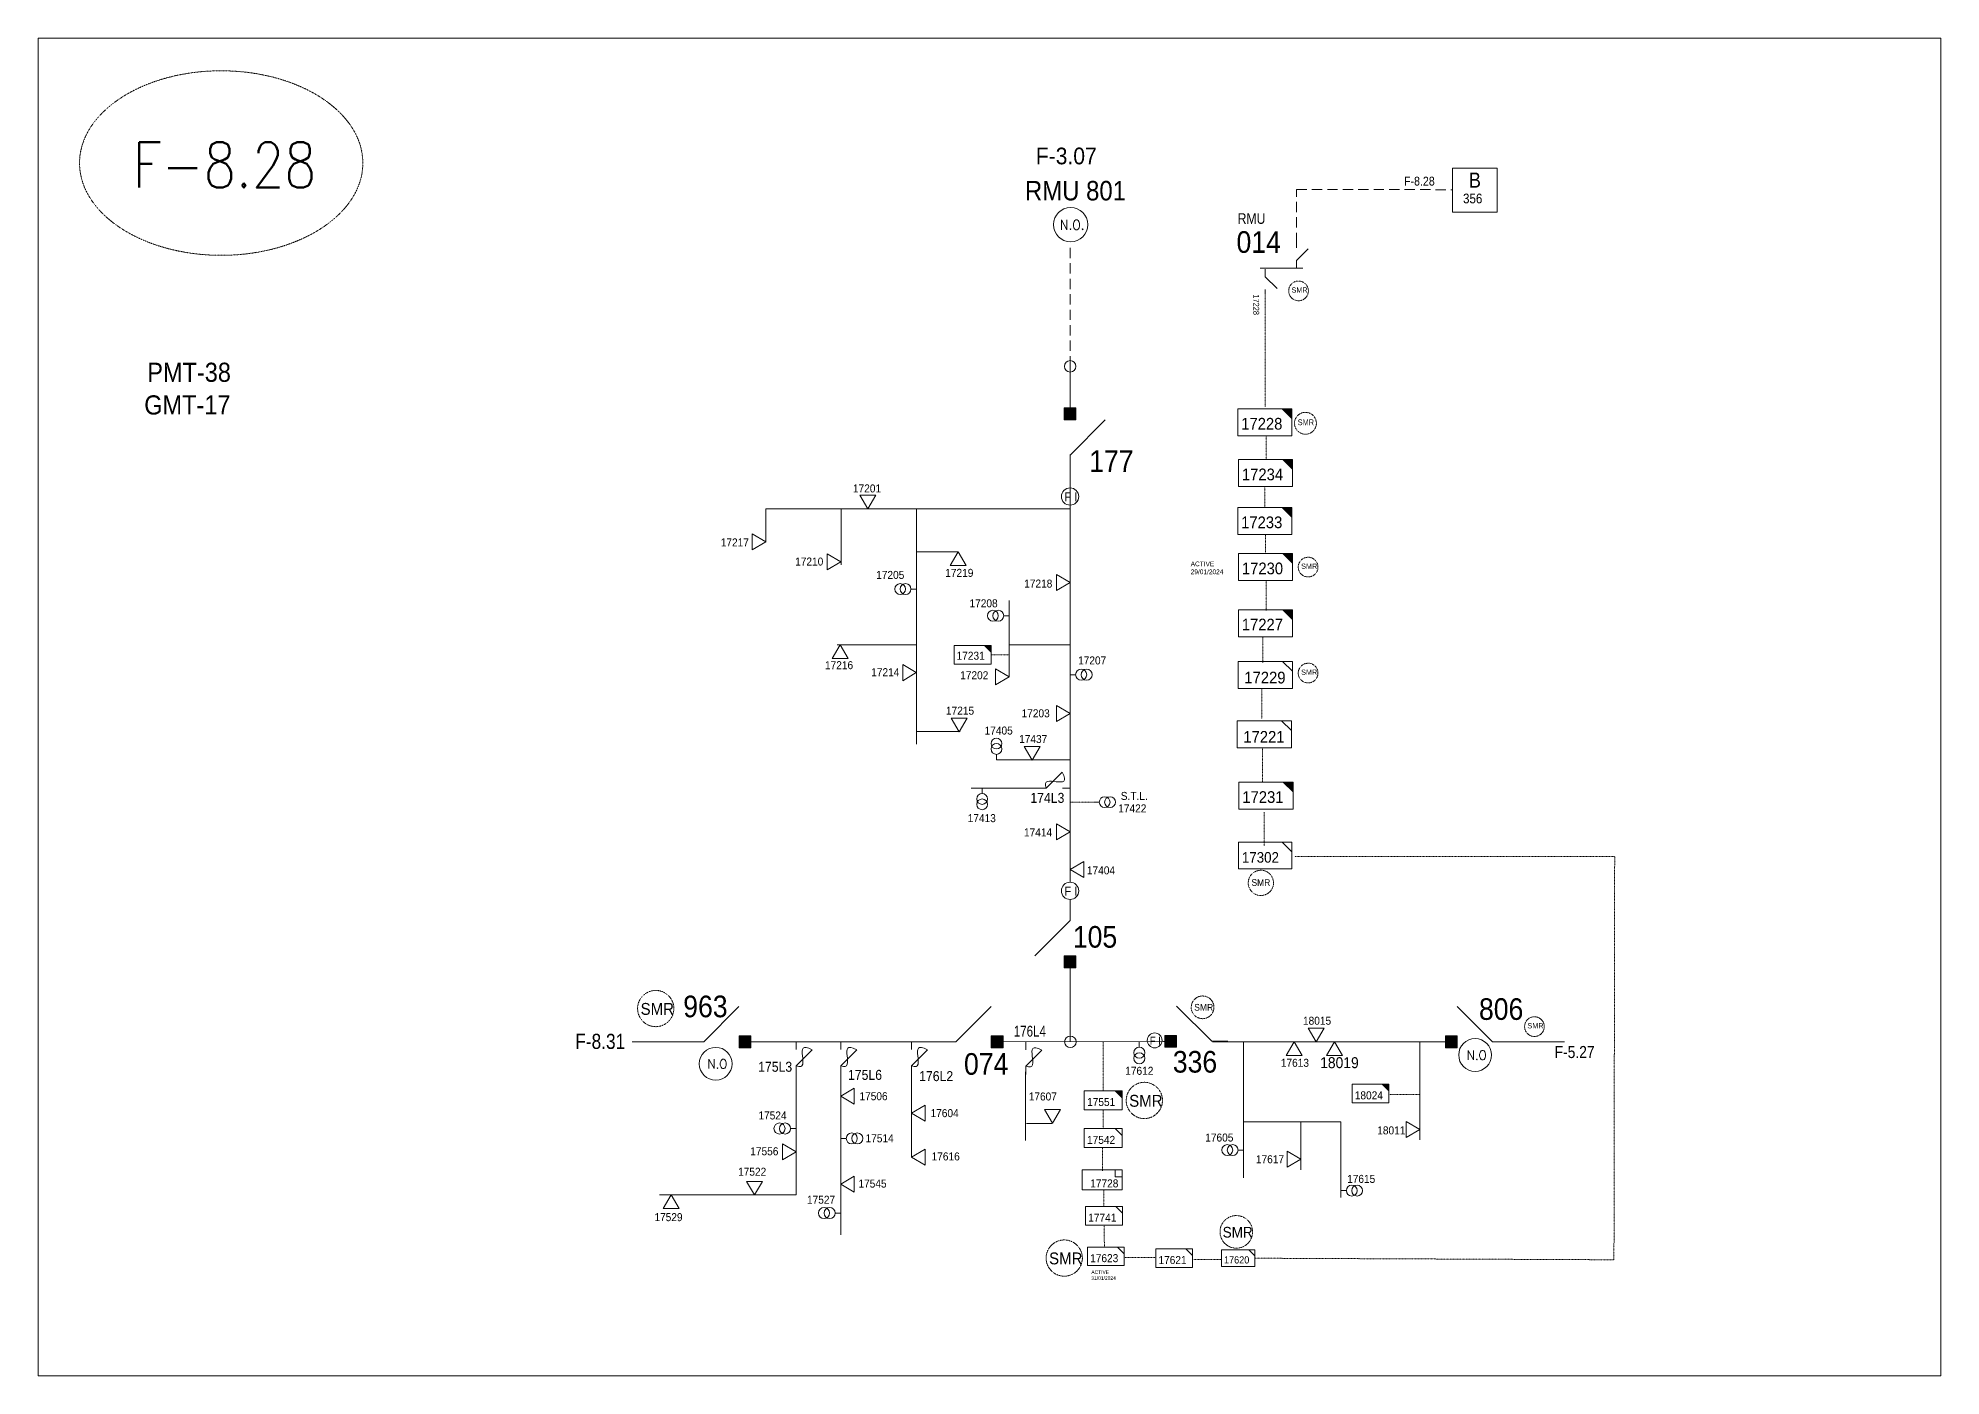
# Model space of a CAD drawing. Header units: metres. Extents: x 65984 to 144644, y -19036 to 23726.
# Drawn here: x 96235 to 97114, y -3818 to -3200 of the extents above; entities that cross this region are included whole.
import ezdxf
from ezdxf.enums import TextEntityAlignment as Align

# ---------------------------------------------------------------- set-up
doc = ezdxf.new("R2010")
doc.units = ezdxf.units.M
doc.header["$MEASUREMENT"] = 0
for name, pattern in [('DGN Style 2', [0.023128, 0, -0.023128]), ('DGN Style 3', [0.013877, 0, -0.013877]), ('HIDDEN2', [2381.25, 1587.5, -793.75])]:
    doc.linetypes.add(name, pattern=pattern)
doc.layers.get('0').update_dxf_attribs({"color": 95, "lineweight": 40})
for name, color, linetype, lineweight in [('ABS', 7, 'Continuous', 40), ('ABS NUMBER', 112, 'Continuous', 30), ('d_eos', 111, 'Continuous', 40), ('d_eos no', 121, 'Continuous', 40), ('d_fco', 5, 'Continuous', 40), ('d_fco text', 95, 'Continuous', 40), ('d_oh branch', 94, 'Continuous', 40), ('d_switch', 95, 'Continuous', 40), ('d_tf', 1, 'Continuous', 40), ('d_tf no', 6, 'Continuous', 40), ('d_tf_200', 1, 'Continuous', 40), ('d_ug cable', 95, 'Continuous', 40), ('EARTH FAULT INDICATOR', 95, 'Continuous', 40), ('FDR  1  05', 172, 'Continuous', 40), ('fedr no', 95, 'Continuous', 40), ('GRID STATION  04', 7, 'Continuous', 40), ('Level 37', 7, 'Continuous', 0), ('O H MAIN FEEDER', 4, 'Continuous', 100), ('SW N O', 114, 'Continuous', 30)]:
    doc.layers.add(name, color=color, linetype=linetype, lineweight=lineweight)
doc.styles.add('NASKHF', font='naskhf.shx', dxfattribs={"height": 8})
doc.styles.add('Style-Andalus', font='andlso.ttf')
doc.styles.add('Style-Arial', font='arial.ttf')
doc.styles.add('Style-ENGINEERING', font='ENGINEERING.shx')
doc.styles.add('Style-msdefault', font='msdefault.shx')
doc.styles.add('Style-STANDARD', font='STANDARD.shx')

# ---------------------------------------------------------------- blocks, each defined once
blk = doc.blocks.new('*U1116')
at = {"layer": 'd_eos', "color": 2, "linetype": 'Continuous', "lineweight": 13, "ltscale": 0.542324}
for p, q in [((-10.9, 12), (-10.9, 14.8)), ((-10.9, 4.8), (-4.1, 11.4)), ((-10.9, 0.2), (-10.9, 4.8)), ((-13.9, -0.2), (10.9, -0.2)), ((7.1, -0.2), (7.1, -4.7)), ((7.1, -4.7), (13.9, -11.4)), ((7.1, -12), (7.1, -14.8))]:
    blk.add_line(p, q, dxfattribs=at)
at = {"layer": 'd_ug cable', "color": 2, "linetype": 'DGN Style 2', "lineweight": 13, "extrusion": (0, 0, -1), "flags": 128}
blk.add_lwpolyline([(-7.1, -14.8), (-7.1, -14.8)], close=True, dxfattribs=at)
blk = doc.blocks.new('ABS2_1_1')
at = {"color": 0, "linetype": 'ByBlock', "lineweight": -2, "ltscale": 500}
for q in [(-29900, 43500), (0, 0)]:
    blk.add_line((0, 13600), q, dxfattribs=at)
at = {"color": 0, "linetype": 'ByBlock', "lineweight": -2, "ltscale": 500, "flags": 128}
for points in [[(5000, 43600), (-5000, 43600), (-5000, 53600), (5000, 53600)], [(3791, 49653), (3791, 49653), (3791, 49653)]]:
    blk.add_lwpolyline(points, close=True, dxfattribs=at)
at = {"color": 0, "linetype": 'ByBlock', "lineweight": -2, "ltscale": 500}
for points in [[(5000, 43600), (-5000, 43600), (5000, 53600), (-5000, 53600)], [(3791, 49653), (3791, 49653), (3791, 49653)]]:
    blk.add_solid(points, dxfattribs=at)
blk = doc.blocks.new('*U1006')
at = {"layer": 'EARTH FAULT INDICATOR', "color": 2, "linetype": 'Continuous', "lineweight": 13}
blk.add_circle((0.02, 0.13), 4, dxfattribs=at)
at = {"layer": 'EARTH FAULT INDICATOR', "color": 2, "lineweight": 13, "style": 'Style-Andalus', "width": 0.9}
blk.add_text('F I', height=4.234, dxfattribs=at).set_placement((-2.61, 2.11), align=Align.TOP_LEFT)
blk = doc.blocks.new('TFU_137')
at = {"layer": 'd_tf_200', "color": 17, "linetype": 'Continuous', "lineweight": 13}
blk.add_line((0, 10), (0, 0), dxfattribs=at)
for centre in [(0, 30), (0, 20)]:
    blk.add_circle(centre, 10, dxfattribs=at)
blk = doc.blocks.new('*U1242')
at = {"layer": 'd_fco', "color": 17, "linetype": 'Continuous', "lineweight": 13}
blk.add_line((-4.6, 4.2), (-10.1, 4.2), dxfattribs=at)
at = {"layer": 'd_fco', "color": 17, "linetype": 'Continuous', "lineweight": 13, "flags": 128}
blk.add_lwpolyline([(13, 4.2), (7.1, 4.2), (-4.4, -7.3)], dxfattribs=at)
at = {"layer": 'd_fco', "color": 17, "linetype": 'Continuous', "lineweight": 13}
blk.add_open_spline([(-4.4, -7.3), (-13, 7.7), (11.6, -7.7), (7.1, 4.2)], degree=3, dxfattribs=at)
blk = doc.blocks.new('TF_8')
at = {"color": 0, "linetype": 'ByBlock', "lineweight": -2}
blk.add_line((6.3, 4.95), (9.9, 1.35), dxfattribs=at)
blk.add_3dface([(-10.1, 4.95), (9.9, 4.95), (9.9, -5.05), (-10.1, -5.05)], dxfattribs=at)
blk = doc.blocks.new('exist.us-1000kva')
at = {"color": 0, "linetype": 'ByBlock', "lineweight": -2, "flags": 128}
blk.add_lwpolyline([(40, 12.9), (32.8, 20), (40, 20)], close=True, dxfattribs=at)
at = {"color": 0, "linetype": 'ByBlock', "lineweight": -2, "extrusion": (0, 0, -1)}
blk.add_solid([(-40, 12.9), (-32.8, 20), (-40, 20)], dxfattribs=at)
at = {"color": 0, "linetype": 'ByBlock', "lineweight": -2, "xscale": 2, "yscale": 2}
blk.add_blockref('TF_8', (20.2, 10.1), dxfattribs=at)
blk = doc.blocks.new('*U1012')
at = {"layer": 'd_fco', "color": 7, "linetype": 'Continuous', "lineweight": 13}
blk.add_line((-4.6, 4.2), (-10.1, 4.2), dxfattribs=at)
at = {"layer": 'd_fco', "color": 7, "linetype": 'Continuous', "lineweight": 13, "flags": 128}
blk.add_lwpolyline([(13, 4.2), (7.1, 4.2), (-4.4, -7.3)], dxfattribs=at)
at = {"layer": 'd_fco', "color": 7, "linetype": 'Continuous', "lineweight": 13}
blk.add_open_spline([(-4.4, -7.3), (-13, 7.7), (11.6, -7.7), (7.1, 4.2)], degree=3, dxfattribs=at)
blk = doc.blocks.new('TF3')
at = {"color": 0, "linetype": 'ByBlock', "lineweight": -2}
for p, q in [((11.3, 9), (18.3, 9)), ((18.3, 9), (18.3, 2))]:
    blk.add_line(p, q, dxfattribs=at)
at = {"color": 0, "linetype": 'ByBlock', "lineweight": -2, "flags": 128}
blk.add_lwpolyline([(18.3, 2), (11.3, 2), (11.3, 9)], dxfattribs=at)
at = {"color": 0, "linetype": 'ByBlock', "lineweight": -2}
blk.add_3dface([(-21.7, 9), (18.3, 9), (18.3, -11), (-21.7, -11)], dxfattribs=at)
blk = doc.blocks.new('TRA1_1236')
at = {"layer": 'd_tf', "color": 17, "linetype": 'Continuous', "lineweight": 13, "ltscale": 0.000236361, "flags": 128}
blk.add_lwpolyline([(10.1, -17), (0.1, 0), (-9.9, -17)], close=True, dxfattribs=at)
blk = doc.blocks.new('TRA1_1235')
at = {"layer": 'd_tf', "color": 17, "linetype": 'Continuous', "lineweight": 13, "ltscale": 0.000236361, "xscale": 1.000046566207833, "yscale": 1.000046566207833, "zscale": 1.000046566207833, "rotation": 180}
blk.add_blockref('TRA1_1236', (0, 0), dxfattribs=at)
blk = doc.blocks.new('TRA1_1238')
at = {"layer": 'd_tf', "color": 17, "linetype": 'Continuous', "lineweight": 13, "ltscale": 0.000236361, "extrusion": (0, 0, -1), "flags": 128}
blk.add_lwpolyline([(-10, -17), (0, 0), (10, -17)], close=True, dxfattribs=at)
blk = doc.blocks.new('TRA1_1237')
at = {"layer": 'd_tf', "color": 17, "linetype": 'Continuous', "lineweight": 13, "ltscale": 0.000236361, "xscale": 1.000046566207833, "yscale": 1.000046566207833, "zscale": 1.000046566207833, "rotation": 180}
blk.add_blockref('TRA1_1238', (0, 0), dxfattribs=at)
blk = doc.blocks.new('TRA1_1240')
at = {"layer": 'd_tf', "color": 17, "linetype": 'Continuous', "lineweight": 13, "ltscale": 0.000236265, "flags": 128}
blk.add_lwpolyline([(10, -17), (0, 0), (-10, -17)], close=True, dxfattribs=at)
blk = doc.blocks.new('TRA1_1239')
at = {"layer": 'd_tf', "color": 17, "linetype": 'Continuous', "lineweight": 13, "ltscale": 0.000236265, "xscale": 1.000046566207834, "yscale": 1.000046566207834, "zscale": 1.000046566207834, "rotation": 180}
blk.add_blockref('TRA1_1240', (0, 0), dxfattribs=at)
blk = doc.blocks.new('*U3118')
at = {"layer": 'FDR  1  05', "color": 17, "linetype": 'Continuous', "lineweight": 13, "flags": 128}
blk.add_lwpolyline([(20, 10), (20, 2.8), (12.8, 10)], close=True, dxfattribs=at)
at = {"layer": 'FDR  1  05', "color": 17, "linetype": 'Continuous', "lineweight": 13, "xscale": 2, "yscale": 2, "rotation": 359.9999999999999}
blk.add_blockref('TF_8', (0.2, 0.1), dxfattribs=at)
blk = doc.blocks.new('*U3119')
at = {"layer": 'FDR  1  05', "color": 2, "linetype": 'Continuous', "lineweight": 13, "flags": 128}
blk.add_lwpolyline([(20, 10), (20, 2.8), (12.8, 10)], close=True, dxfattribs=at)
at = {"layer": 'FDR  1  05', "color": 2, "linetype": 'Continuous', "lineweight": 13, "xscale": 2, "yscale": 2, "rotation": 359.9999999999999}
blk.add_blockref('TF_8', (0.2, 0.1), dxfattribs=at)
blk = doc.blocks.new('TRA1_1242')
at = {"layer": 'd_tf', "color": 17, "linetype": 'Continuous', "lineweight": 13, "ltscale": 0.000215867, "flags": 128}
blk.add_lwpolyline([(10, -17), (0, 0), (-10, -17)], close=True, dxfattribs=at)
blk = doc.blocks.new('TRA1_1241')
at = {"layer": 'd_tf', "color": 17, "linetype": 'Continuous', "lineweight": 13, "ltscale": 0.000215867, "xscale": 1.000046566207833, "yscale": 1.000046566207833, "zscale": 1.000046566207833, "rotation": 180}
blk.add_blockref('TRA1_1242', (0, 0), dxfattribs=at)
blk = doc.blocks.new('*U3617')
at = {"layer": 'SW N O', "color": 3, "lineweight": 13, "ltscale": 0.426762}
blk.add_circle((0, 0), 16.8, dxfattribs=at)
at = {"layer": 'SW N O', "color": 3, "lineweight": 13, "style": 'Style-STANDARD'}
blk.add_text('N.O', height=9.6, dxfattribs=at).set_placement((1.7, -0.2), align=Align.MIDDLE_CENTER)
blk = doc.blocks.new('*U3858')
at = {"layer": 'FDR  1  05', "color": 2, "linetype": 'Continuous', "lineweight": 13, "flags": 128}
blk.add_lwpolyline([(20, 10), (20, 2.8), (12.8, 10)], close=True, dxfattribs=at)
at = {"layer": 'FDR  1  05', "color": 2, "linetype": 'Continuous', "lineweight": 13, "xscale": 2, "yscale": 2, "rotation": 359.9999999999999}
blk.add_blockref('TF_8', (0.2, 0.1), dxfattribs=at)
blk = doc.blocks.new('*U1446')
at = {"layer": 'SW N O', "color": 3, "lineweight": 13, "ltscale": 0.426762}
blk.add_circle((0, 0), 16.8, dxfattribs=at)
at = {"layer": 'SW N O', "color": 3, "lineweight": 13, "style": 'Style-STANDARD'}
blk.add_text('N.O.', height=9.6, dxfattribs=at).set_placement((1.7, -0.2), align=Align.MIDDLE_CENTER)

msp = doc.modelspace()

# ---------------------------------------------------------------- linework, layer by layer
at = {"layer": 'd_oh branch', "color": 17, "linetype": 'Continuous', "lineweight": 13}
for p, q in [((96571.12, -3417.52), (96711.79, -3417.52)), ((96571.12, -3432.76), (96571.12, -3417.52)), ((96606, -3443.51), (96606, -3417.52)), ((96640.69, -3417.52), (96640.69, -3526.39)), ((96640.69, -3437.4), (96659.85, -3437.4)), ((96683.59, -3459.86), (96683.59, -3495.15)), ((96604.02, -3480.42), (96640.69, -3480.42)), ((96683.59, -3480.45), (96711.79, -3480.45)), ((96640.69, -3520.55), (96660.93, -3520.55)), ((96677.74, -3533.65), (96711.79, -3533.65)), ((96665.99, -3546.67), (96697.92, -3546.67)), ((96792.01, -3726.77), (96792.01, -3663.98)), ((96873.53, -3709.25), (96873.53, -3663.98)), ((96585.1, -3734.76), (96585.1, -3676.88)), ((96605.71, -3753.13), (96605.71, -3676.96)), ((96691.15, -3709.64), (96691.15, -3677.89)), ((96638.42, -3717.32), (96638.42, -3678.87)), ((96703.54, -3701.66), (96691.66, -3701.66)), ((96792.01, -3700.92), (96837.03, -3700.92)), ((96818.42, -3723.2), (96818.42, -3700.92)), ((96837.03, -3735.94), (96837.03, -3700.92)), ((96585.1, -3734.76), (96521.99, -3734.76))]:
    msp.add_line(p, q, dxfattribs=at)
at = {"layer": 'd_ug cable', "color": 17, "linetype": 'DGN Style 3', "lineweight": 13}
for p, q in [((96802.03, -3370.45), (96802.03, -3316.61)), ((96802.51, -3394.39), (96802.51, -3383.72)), ((96801.84, -3407.27), (96801.84, -3417.15)), ((96802.13, -3429.71), (96802.13, -3437.9)), ((96802.41, -3451.06), (96802.41, -3464.59)), ((96800.95, -3476.91), (96800.95, -3488.75)), ((96675.3, -3485.03), (96683.59, -3485.03)), ((96800.45, -3500.62), (96800.45, -3514.68)), ((96800.72, -3543.59), (96800.72, -3528.02)), ((96711.77, -3553.16), (96722.77, -3553.16)), ((96711.77, -3553.16), (96722.77, -3553.16)), ((96801.48, -3573.3), (96801.48, -3557.74)), ((96815.66, -3578.31), (96963.62, -3578.31)), ((96963.29, -3764.72), (96963.62, -3578.31)), ((96727.06, -3686.62), (96727.07, -3663.92)), ((96727.06, -3704.04), (96727.06, -3695.4)), ((96859.22, -3688.35), (96873.53, -3688.35)), ((96726.76, -3713.11), (96726.76, -3723.6)), ((96727.43, -3732.37), (96727.43, -3740.12)), ((96727.65, -3758.67), (96727.51, -3748.67)), ((96751.17, -3763.67), (96737.04, -3763.67)), ((96781.71, -3764.59), (96768.99, -3764.59)), ((96797.16, -3764), (96963.29, -3764.72))]:
    msp.add_line(p, q, dxfattribs=at)
at = {"layer": 'd_ug cable', "color": 17, "linetype": 'HIDDEN2', "lineweight": 13, "ltscale": 0.003}
msp.add_lwpolyline([(96816.41, -3294.7), (96816.46, -3269.97), (96888.47, -3270.01), (96888.47, -3270.01), (96888.47, -3270.01)], dxfattribs=at)
at = {"layer": 'd_ug cable', "color": 6, "linetype": 'HIDDEN2', "lineweight": 13, "ltscale": 0.003}
msp.add_lwpolyline([(96711.79, -3351.68), (96711.79, -3295.71)], dxfattribs=at)
at = {"layer": 'd_ug cable', "color": 2, "linetype": 'DGN Style 3', "lineweight": 13}
for centre, radius in [((96817.42, -3316.81), 4.56), ((96820.62, -3378), 5.06), ((96821.86, -3444.5), 4.56), ((96821.86, -3493.49), 4.56), ((96800.01, -3590.48), 5.84), ((96520.17, -3648.58), 8.38), ((96773.05, -3648.01), 5.25), ((96926.51, -3656.94), 4.56), ((96746.12, -3691.06), 8.38), ((96788.65, -3751.82), 7.54), ((96709.08, -3763.93), 8.38)]:
    msp.add_circle(centre, radius, dxfattribs=at)
at = {"layer": 'fedr no', "color": 82, "linetype": 'DGN Style 3', "lineweight": 13, "true_color": 0x1dc70e}
msp.add_ellipse((96319.23, -3257.7), major_axis=(65.5, 0), ratio=0.651175, dxfattribs=at)
at = {"layer": 'GRID STATION  04', "color": 17, "linetype": 'Continuous', "lineweight": 13, "ltscale": 0.437972, "flags": 128}
msp.add_lwpolyline([(96888.68, -3280.48), (96888.68, -3260.05), (96909.3, -3260.05), (96909.3, -3280.48)], close=True, dxfattribs=at)
at = {"layer": 'O H MAIN FEEDER', "color": 6, "lineweight": 13, "ltscale": 0.488306}
msp.add_line((96711.79, -3370.93), (96711.79, -3351.68), dxfattribs=at)
at = {"layer": 'O H MAIN FEEDER', "color": 17, "lineweight": 13, "ltscale": 0.488306}
for p, q in [((96711.79, -3393.65), (96711.79, -3392.5)), ((96711.79, -3590.15), (96711.79, -3400.13)), ((96711.79, -3603.85), (96711.79, -3598.15)), ((96711.79, -3663.98), (96711.79, -3629.69))]:
    msp.add_line(p, q, dxfattribs=at)
at = {"layer": 'O H MAIN FEEDER', "color": 6, "lineweight": 13, "ltscale": 30}
msp.add_line((96540.52, -3663.98), (96509.22, -3663.98), dxfattribs=at)
at = {"layer": 'O H MAIN FEEDER', "color": 17, "lineweight": 13, "ltscale": 30}
for p, q in [((96603.3, -3663.98), (96564.17, -3663.98)), ((96655.79, -3663.98), (96603.3, -3663.98)), ((96754.91, -3663.88), (96678.19, -3663.98)), ((96888.8, -3663.98), (96777.62, -3663.98))]:
    msp.add_line(p, q, dxfattribs=at)
at = {"layer": 'O H MAIN FEEDER', "color": 2, "lineweight": 13, "ltscale": 30}
msp.add_line((96760.64, -3663.88), (96754.91, -3663.88), dxfattribs=at)
at = {"layer": 'O H MAIN FEEDER', "color": 13, "lineweight": 13, "ltscale": 0.000258801}
msp.add_line((96940.34, -3663.98), (96914.52, -3663.98), dxfattribs=at)
at = {"layer": 'O H MAIN FEEDER', "color": 140, "linetype": 'Continuous', "lineweight": 13, "flags": 128}
msp.add_lwpolyline([(96234.54, -3199.92), (97114.49, -3199.92), (97114.49, -3818.42), (96234.54, -3818.42)], close=True, dxfattribs=at)
at = {"layer": 'O H MAIN FEEDER', "color": 6, "lineweight": 13, "ltscale": 0.488306}
msp.add_circle((96711.79, -3351.68), 2.66, dxfattribs=at)
at = {"layer": 'O H MAIN FEEDER', "color": 17, "lineweight": 13, "ltscale": 0.488306}
msp.add_circle((96711.92, -3663.98), 2.66, dxfattribs=at)

# ---------------------------------------------------------------- block references
at = {"layer": 'ABS', "color": 7, "linetype": 'Continuous', "lineweight": 13, "ltscale": 0.812883, "xscale": 0.0005446322480400586, "zscale": 0.000360672857092237}
for p, yscale, rotation in [((96711.79, -3400.13), -0.000544632248040059, 180.0000071993245), ((96711.79, -3600.5), -0.000544632248040059, 7.199324542843605e-06), ((96651.57, -3663.98), 0.0005446322480400586, 269.9999853872725)]:
    msp.add_blockref('ABS2_1_1', p, dxfattribs=dict(at, yscale=yscale, rotation=rotation))
at = {"layer": 'ABS', "color": 2, "linetype": 'Continuous', "lineweight": 13, "ltscale": 0.812883, "xscale": 0.0005446322480400586, "zscale": 0.000360672857092237}
for p, yscale, rotation in [((96534.97, -3663.98), 0.0005446322480400586, 269.9999853872725), ((96784.76, -3663.71), -0.000544632248040059, 270.0000071991901), ((96914.52, -3663.98), -0.000544632248040059, 270.0000071993246)]:
    msp.add_blockref('ABS2_1_1', p, dxfattribs=dict(at, yscale=yscale, rotation=rotation))
at = {"layer": 'd_eos', "color": 2, "linetype": 'Continuous', "lineweight": 13, "ltscale": 0.542324, "extrusion": (0, 0, -1), "xscale": 0.800382047217659, "yscale": 0.800382047217659, "zscale": 0.800382047217659, "rotation": 180}
msp.add_blockref('*U1116', (-96810.75, -3306.53), dxfattribs=at)
at = {"layer": 'd_fco', "color": 17, "linetype": 'Continuous', "lineweight": 13, "xscale": 0.643435356248278, "yscale": 0.643435356248278, "zscale": 0.643435356248278, "rotation": 180.0000000006002}
msp.add_blockref('*U1242', (96705.27, -3543.96), dxfattribs=at)
at = {"layer": 'd_fco', "color": 7, "linetype": 'Continuous', "lineweight": 13, "extrusion": (0, 0, -1), "xscale": 0.643435356248278, "yscale": 0.643435356248278, "zscale": 0.643435356248278, "rotation": 270.0000000006002}
for p in [(-96587.81, -3670.5), (-96608.42, -3670.5), (-96641.13, -3670.5)]:
    msp.add_blockref('*U1012', p, dxfattribs=at)
at = {"layer": 'd_fco', "color": 17, "linetype": 'Continuous', "lineweight": 13, "extrusion": (0, 0, -1), "xscale": 0.643435356248278, "yscale": 0.643435356248278, "zscale": 0.643435356248278, "rotation": 270.0000000006002}
msp.add_blockref('*U1242', (-96694.03, -3670.67), dxfattribs=at)
at = {"layer": 'd_tf', "color": 17, "linetype": 'Continuous', "lineweight": 13, "ltscale": 0.000236361, "xscale": 0.37, "yscale": 0.37, "zscale": 0.37}
for p, rotation in [((96618.27, -3417.51), 359.9999999999999), ((96660, -3437.44), 179.9999999999999), ((96605.36, -3480.42), 179.99999999995), ((96640.68, -3493.26), 89.99999999999997), ((96683.58, -3495.15), 89.99999999999997), ((96711.8, -3584.35), 269.9999999999999), ((96834.07, -3663.98), 180), ((96818.41, -3718.17), 89.99999999999997)]:
    msp.add_blockref('TRA1_1235', p, dxfattribs=dict(at, rotation=rotation))
at = {"layer": 'd_tf', "color": 17, "linetype": 'Continuous', "lineweight": 13, "ltscale": 0.000236265, "xscale": 0.37, "yscale": 0.37, "zscale": 0.37, "rotation": 89.99999999999994}
for p in [(96571.13, -3432.76), (96605.74, -3442.11)]:
    msp.add_blockref('TRA1_1239', p, dxfattribs=at)
at = {"layer": 'd_tf', "color": 17, "linetype": 'Continuous', "lineweight": 13, "ltscale": 0.000236361, "extrusion": (0, 0, -1)}
for name, p, xscale, yscale, zscale, rotation in [('TRA1_1235', (-96711.78, -3451.66), 0.37, 0.37, 0.37, 270.0000074140263), ('TRA1_1235', (-96711.78, -3512.16), 0.37, 0.37, 0.37, 270.0000074137724), ('TRA1_1237', (-96711.78, -3566.88), 0.3699999999999999, 0.3699999999999999, 0.3699999999999999, 270.0000081083498), ('TRA1_1235', (-96825.53, -3663.98), 0.37, 0.37, 0.37, 359.9999999999999), ('TRA1_1235', (-96815.39, -3663.99), 0.37, 0.37, 0.37, 179.9999999999999), ('TRA1_1235', (-96873.52, -3704.58), 0.37, 0.37, 0.37, 269.9999999999999)]:
    msp.add_blockref(name, p, dxfattribs=dict(at, xscale=xscale, yscale=yscale, zscale=zscale, rotation=rotation))
at = {"layer": 'd_tf', "color": 17, "linetype": 'Continuous', "lineweight": 13, "ltscale": 0.000236361, "extrusion": (0, 0, -1), "xscale": 0.37, "yscale": 0.37, "zscale": 0.37}
for p in [(-96660.43, -3520.69), (-96694.27, -3533.79)]:
    msp.add_blockref('TRA1_1235', p, dxfattribs=at)
at = {"layer": 'd_tf', "color": 17, "linetype": 'Continuous', "lineweight": 13, "ltscale": 0.000215867, "xscale": 0.37, "yscale": 0.37, "zscale": 0.37}
for p, rotation in [((96605.72, -3689.01), 269.9999999999999), ((96703.64, -3701.49), 359.9999999999999), ((96565.79, -3734.75), 359.9999999999999), ((96605.72, -3729.78), 269.9999999999999)]:
    msp.add_blockref('TRA1_1241', p, dxfattribs=dict(at, rotation=rotation))
at = {"layer": 'd_tf', "color": 17, "linetype": 'Continuous', "lineweight": 13, "ltscale": 0.000215867, "extrusion": (0, 0, -1), "xscale": 0.37, "yscale": 0.37, "zscale": 0.37}
for p, rotation in [((-96638.43, -3696.95), 89.99999999999997), ((-96585.09, -3714.84), 270.0000000002583), ((-96638.43, -3717.32), 89.99999999999997), ((-96527.32, -3734.76), 180)]:
    msp.add_blockref('TRA1_1241', p, dxfattribs=dict(at, rotation=rotation))
at = {"layer": 'd_tf_200', "color": 17, "linetype": 'Continuous', "lineweight": 13}
for p, xscale, yscale, zscale, rotation in [((96640.71, -3454.65), 0.25, 0.25, 0.25, 89.99999999999984), ((96683.59, -3466.96), 0.25, 0.25, 0.25, 89.99999999999984), ((96711.79, -3494.26), 0.2560573599939425, 0.2560573599939425, 0.2560573599939425, 269.9999993055243), ((96671.11, -3546.67), 0.25, 0.25, 0.25, 179.9999999999999), ((96722.77, -3553.16), 0.25, 0.25, 0.25, 269.9999999999999), ((96743.8, -3663.88), 0.2560573599939425, 0.2560573599939425, 0.2560573599939425, 179.9999999999998), ((96585.1, -3704.05), 0.2560573599939425, 0.2560573599939425, 0.2560573599939425, 89.99999999999984), ((96605.71, -3708.63), 0.2560573599939425, 0.2560573599939425, 0.2560573599939425, 269.9999999999998)]:
    msp.add_blockref('TFU_137', p, dxfattribs=dict(at, xscale=xscale, yscale=yscale, zscale=zscale, rotation=rotation))
at = {"layer": 'd_tf_200', "color": 17, "linetype": 'Continuous', "lineweight": 13, "extrusion": (0, 0, -1)}
for p, xscale, yscale, zscale, rotation in [((-96677.74, -3533.56), 0.25, 0.25, 0.25, 359.9999925864342), ((-96791.97, -3714), 0.25, 0.25, 0.25, 269.9999999999999), ((-96837.03, -3732.76), 0.25, 0.25, 0.25, 89.9999999999999), ((-96605.69, -3743.14), 0.2560573599939425, 0.2560573599939425, 0.2560573599939425, 269.9999999999998)]:
    msp.add_blockref('TFU_137', p, dxfattribs=dict(at, xscale=xscale, yscale=yscale, zscale=zscale, rotation=rotation))
at = {"layer": 'EARTH FAULT INDICATOR', "color": 2, "linetype": 'Continuous', "lineweight": 13}
for p in [(96711.77, -3411.99), (96711.77, -3594.29)]:
    msp.add_blockref('*U1006', p, dxfattribs=at)
at = {"layer": 'EARTH FAULT INDICATOR', "color": 2, "linetype": 'Continuous', "lineweight": 13, "xscale": 0.8587509366107936, "yscale": 0.8587509366107936, "zscale": 0.8587509366107936}
msp.add_blockref('*U1006', (96750.89, -3663.42), dxfattribs=at)
at = {"layer": 'FDR  1  05', "color": 2, "linetype": 'Continuous', "lineweight": 13, "rotation": 359.9999999999999}
for name, p, xscale, yscale, zscale in [('exist.us-1000kva', (96789.35, -3383.85), 0.6248226346118861, 0.6248226346118861, 0.6248226346118861), ('exist.us-1000kva', (96789.67, -3450.74), 0.6248226346118861, 0.6248226346118861, 0.6248226346118861), ('TF_8', (96802.19, -3494.3), 1.249645269223772, 1.249645269223772, 0.6248226346118861), ('TF_8', (96802.15, -3577.78), 1.234714388922654, 1.234714388922654, 0.4267622666565712), ('exist.us-1000kva', (96718.27, -3695.4), 0.4389465700000956, 0.4389465700000956, 0.4267622666565712)]:
    msp.add_blockref(name, p, dxfattribs=dict(at, xscale=xscale, yscale=yscale, zscale=zscale))
at = {"layer": 'FDR  1  05', "color": 17, "linetype": 'Continuous', "lineweight": 13, "rotation": 359.9999999999999}
for name, p, xscale, yscale, zscale in [('exist.us-1000kva', (96789.67, -3407.27), 0.6248226346118861, 0.6248226346118861, 0.6248226346118861), ('exist.us-1000kva', (96789.32, -3429.43), 0.6248226346118861, 0.6248226346118861, 0.6248226346118861), ('exist.us-1000kva', (96789.63, -3476.69), 0.6248226346118861, 0.6248226346118861, 0.6248226346118861), ('exist.us-1000kva', (96658.23, -3489.3), 0.4267622666565712, 0.4267622666565712, 0.4267622666565712), ('TF_8', (96801.74, -3521.71), 1.249645269223772, 1.249645269223772, 0.6248226346118861), ('exist.us-1000kva', (96789.88, -3556.43), 0.6248226346118861, 0.6248226346118861, 0.6248226346118861), ('exist.us-1000kva', (96842.15, -3692.1), 0.4267622666565712, 0.4267622666565712, 0.4267622666565712), ('TF_8', (96727.15, -3708.39), 0.8790955782882095, 0.8790955782882095, 0.4267622666565712), ('TF3', (96727.41, -3727.28), 0.4649237402417468, 0.4649237402417468, 0.1300771388769227)]:
    msp.add_blockref(name, p, dxfattribs=dict(at, xscale=xscale, yscale=yscale, zscale=zscale))
at = {"layer": 'FDR  1  05', "color": 17, "linetype": 'Continuous', "lineweight": 13, "xscale": 0.4267622666565712, "yscale": 0.4267622666565712, "zscale": 0.4267622666565712}
for p in [(96727.44, -3744.38), (96759.91, -3763.98)]:
    msp.add_blockref('*U3118', p, dxfattribs=at)
at = {"layer": 'FDR  1  05', "color": 2, "linetype": 'Continuous', "lineweight": 13}
for name, p, xscale, yscale, zscale in [('*U3119', (96728.32, -3763.11), 0.4267622666565712, 0.4267622666565712, 0.4267622666565712), ('*U3858', (96789.49, -3764), 0.3840860399909141, 0.3840860399909141, 0.3840860399909141)]:
    msp.add_blockref(name, p, dxfattribs=dict(at, xscale=xscale, yscale=yscale, zscale=zscale))
at = {"layer": 'SW N O', "color": 3, "lineweight": 13}
for name, p, xscale, yscale, zscale in [('*U1446', (96712.02, -3286.18), 0.4704601985120782, 0.4704601985120782, 0.4704601985120782), ('*U3617', (96547.92, -3674.11), 0.4514583880758793, 0.4514583880758793, 0.4514583880758793), ('*U3617', (96899.06, -3670.05), 0.4514583880758793, 0.4514583880758793, 0.4514583880758793)]:
    msp.add_blockref(name, p, dxfattribs=dict(at, xscale=xscale, yscale=yscale, zscale=zscale))

# ---------------------------------------------------------------- texts
at = {"layer": 'ABS NUMBER', "color": 2, "lineweight": 13, "style": 'Style-Arial', "width": 0.88}
for s, height, p in [('RMU 801 ', 9, (96740.71, -3265.97)), ('806', 10, (96921.37, -3643.82))]:
    msp.add_text(s, height=height, dxfattribs=at).set_placement(p, align=Align.TOP_RIGHT)
at = {"layer": 'ABS NUMBER', "color": 7, "lineweight": 13, "style": 'Style-Arial', "width": 0.88}
for s, p in [('177', (96741.11, -3390.53)), ('105', (96733.57, -3610.43))]:
    msp.add_text(s, height=10, dxfattribs=at).set_placement(p, align=Align.TOP_RIGHT)
at = {"layer": 'ABS NUMBER', "color": 2, "lineweight": 13, "style": 'Style-Arial', "width": 0.88}
msp.add_text('963', height=10, rotation=359.99999, dxfattribs=at).set_placement((96532.89, -3642.6), align=Align.TOP_LEFT)
at = {"layer": 'ABS NUMBER', "color": 7, "lineweight": 13, "style": 'Style-Arial', "width": 0.88}
msp.add_text('074', height=10, rotation=359.99999, dxfattribs=at).set_placement((96662.73, -3669.19), align=Align.TOP_LEFT)
at = {"layer": 'ABS NUMBER', "color": 2, "lineweight": 13, "style": 'Style-Arial', "width": 0.88}
msp.add_text('336', height=10, rotation=360, dxfattribs=at).set_placement((96779.8, -3668.19), align=Align.TOP_RIGHT)
at = {"layer": 'd_eos no', "color": 2, "linetype": 'Continuous', "lineweight": 13, "style": 'Style-Arial', "width": 0.88}
msp.add_text('014', height=10, dxfattribs=at).set_placement((96788.74, -3289.21), align=Align.TOP_LEFT)
at = {"layer": 'd_eos no', "color": 7, "linetype": 'Continuous', "lineweight": 13, "style": 'Style-Arial', "width": 0.88}
for s, p in [('PMT-38', (96285.07, -3350.01)), ('GMT-17', (96283.64, -3365.1))]:
    msp.add_text(s, height=8.843, dxfattribs=at).set_placement(p, align=Align.TOP_LEFT)
at = {"layer": 'd_fco text', "color": 17, "linetype": 'Continuous', "lineweight": 13, "style": 'Style-msdefault', "width": 0.916667}
msp.add_text('174L3', height=4.616, dxfattribs=at).set_placement((96709.14, -3553.49), align=Align.RIGHT)
at = {"layer": 'd_fco text', "color": 17, "linetype": 'Continuous', "lineweight": 13, "style": 'Style-msdefault', "width": 0.8}
msp.add_text('176L4', height=5, dxfattribs=at).set_placement((96685.74, -3656.55), align=Align.TOP_LEFT)
at = {"layer": 'd_fco text', "color": 7, "linetype": 'Continuous', "lineweight": 13, "style": 'Style-msdefault', "width": 0.916667}
for s, p in [('175L3', (96583.27, -3673.19)), ('175L6', (96624.82, -3676.93)), ('176L2', (96657.72, -3677.52))]:
    msp.add_text(s, height=4.616, dxfattribs=at).set_placement(p, align=Align.TOP_RIGHT)
at = {"layer": 'd_switch', "color": 7, "linetype": 'Continuous', "lineweight": 13, "style": 'Style-msdefault', "width": 0.9}
msp.add_text('F-8.28', height=4.085, rotation=0.00046, dxfattribs=at).set_placement((96866.2, -3264.02), align=Align.TOP_LEFT)
at = {"layer": 'd_tf no', "color": 55, "linetype": 'Continuous', "lineweight": 13, "style": 'Style-msdefault', "width": 0.945946}
msp.add_text('F-3.07', height=7.714, dxfattribs=at).set_placement((96695.92, -3250.57), align=Align.TOP_LEFT)
at = {"layer": 'd_tf no', "color": 1, "linetype": 'Continuous', "lineweight": 40, "style": 'Style-msdefault', "width": 0.945946}
for height, p in [(2.428, (96814.19, -3315.2)), (2.697, (96817.02, -3376.21)), (2.428, (96818.63, -3442.89)), (2.428, (96818.63, -3491.87)), (3.098, (96795.66, -3588.77)), (5.488, (96513.18, -3646)), (3.13, (96769.17, -3646.44)), (2.428, (96923.27, -3655.32)), (5.488, (96739.12, -3688.48)), (4.939, (96782.35, -3749.51)), (5.488, (96702.08, -3761.35))]:
    msp.add_text('SMR', height=height, dxfattribs=at).set_placement(p, align=Align.TOP_LEFT)
at = {"layer": 'd_tf no', "color": 2, "linetype": 'Continuous', "lineweight": 13, "style": 'Style-msdefault', "width": 0.945946}
for s, height, p in [('17228', 5.417, (96790.91, -3375.51)), ('17229', 5.417, (96792.35, -3492.86)), ('17302', 4.875, (96791.22, -3576.26)), ('17551', 3.7, (96719.65, -3689.92)), ('17620', 3.33, (96782.95, -3763.11))]:
    msp.add_text(s, height=height, dxfattribs=at).set_placement(p, align=Align.TOP_LEFT)
at = {"layer": 'd_tf no', "color": 17, "linetype": 'Continuous', "lineweight": 13, "style": 'Style-msdefault', "width": 0.945946}
for s, height, p in [('17234', 5.417, (96791.23, -3398.94)), ('17201', 3.7, (96611.37, -3406.27)), ('17233', 5.417, (96790.87, -3421.09)), ('17217', 3.7, (96550.24, -3431.23)), ('17210', 3.7, (96584.65, -3440.08)), ('17205', 3.7, (96622.11, -3446.26)), ('17219', 3.7, (96654.05, -3445.31)), ('17218', 3.7, (96690.56, -3450.26)), ('17208', 3.7, (96665.27, -3459.38)), ('17227', 5.417, (96791.18, -3468.35)), ('17231', 3.7, (96659.29, -3483.61)), ('17216', 3.7, (96598.44, -3487.99)), ('17214', 3.7, (96619.82, -3491.23)), ('17202', 3.7, (96660.96, -3492.64)), ('17207', 3.7, (96715.48, -3485.79)), ('17215', 3.7, (96654.38, -3509.02)), ('17203', 3.7, (96689.35, -3510.23)), ('17437', 3.7, (96688.21, -3522.13)), ('17221', 5.417, (96791.89, -3520.27)), ('17422', 3.7, (96734.05, -3554.2)), ('S.T.L.', 3.7, (96735.22, -3548.43)), ('17231', 5.417, (96791.43, -3548.1)), ('17413', 3.7, (96664.44, -3558.7)), ('17414', 3.7, (96690.46, -3565.28)), ('17404', 3.7, (96719.56, -3582.84)), ('17612', 3.7, (96737.29, -3675.51)), ('18019', 5.075, (96827.42, -3671.06)), ('18024', 3.7, (96843.44, -3686.85)), ('17506', 3.7, (96614.38, -3687.26)), ('17604', 3.7, (96647.26, -3695.08)), ('17607', 3.7, (96692.66, -3687.38)), ('17524', 3.7, (96567.66, -3696.15)), ('18011', 3.7, (96853.82, -3703.06)), ('17514', 3.7, (96617.21, -3706.7)), ('17542', 3.7, (96719.62, -3707.44)), ('17605', 3.7, (96774.29, -3706.37)), ('17522', 3.7, (96558.25, -3722.17)), ('17616', 3.7, (96647.75, -3715.09)), ('17617', 3.7, (96797.71, -3716.4)), ('17545', 3.7, (96613.91, -3727.66)), ('17741', 3.7, (96720.17, -3743.4)), ('17621', 3.7, (96752.65, -3763))]:
    msp.add_text(s, height=height, dxfattribs=at).set_placement(p, align=Align.TOP_LEFT)
at = {"layer": 'd_tf no', "color": 131, "linetype": 'Continuous', "lineweight": 13, "style": 'Style-msdefault', "width": 0.945946}
for s, height, p in [('17230', 5.417, (96791.23, -3442.4)), ('17623', 3.7, (96721.06, -3762.13))]:
    msp.add_text(s, height=height, dxfattribs=at).set_placement(p, align=Align.TOP_LEFT)
at = {"layer": 'd_tf no', "color": 17, "linetype": 'Continuous', "lineweight": 13, "style": 'Style-msdefault', "width": 0.945946}
for s, p in [('17405', (96685.27, -3518.22)), ('17728', (96734.11, -3727.57)), ('17615', (96852.89, -3725.48)), ('17527', (96603.13, -3735.11))]:
    msp.add_text(s, height=3.7, dxfattribs=at).set_placement(p, align=Align.TOP_RIGHT)
for s, p in [('18015', (96819.48, -3656.06)), ('17613', (96809.23, -3675.51)), ('17529', (96519.57, -3746.87))]:
    msp.add_text(s, height=3.7, dxfattribs=at).set_placement(p)
msp.add_text('17556', height=3.7, rotation=360, dxfattribs=at).set_placement((96576.91, -3712.71), align=Align.TOP_RIGHT)
at = {"layer": 'd_tf no', "color": 131, "linetype": 'Continuous', "lineweight": 40, "attachment_point": 1, "style": 'NASKHF'}
for s, insert, char_height in [('\\Fmsdefault;\\H1x;\\W0.945946;ACTIVE\\P29/01/2024', (96767.56, -3441.91), 2.198), ('\\Fmsdefault;\\H1x;\\W0.945946;ACTIVE\\P31/01/2024', (96721.61, -3769.61), 1.6462)]:
    msp.add_mtext(s, dxfattribs=dict(at, insert=insert, char_height=char_height))
at = {"layer": 'fedr no', "color": 6, "linetype": 'Continuous', "lineweight": 13, "style": 'Style-STANDARD', "width": 0.909091}
msp.add_text('F-8.28', height=20.987, dxfattribs=at).set_placement((96320.81, -3258.56), align=Align.MIDDLE_CENTER)
at = {"layer": 'GRID STATION  04', "color": 17, "linetype": 'Continuous', "lineweight": 13, "ltscale": 1.280479, "style": 'Style-msdefault', "width": 0.888889}
msp.add_text('B', height=6.95, rotation=0.00046, dxfattribs=at).set_placement((96896.25, -3262.11), align=Align.TOP_LEFT)
at = {"layer": 'GRID STATION  04', "color": 17, "linetype": 'Continuous', "lineweight": 13, "style": 'Style-msdefault', "width": 0.888889}
msp.add_text('356', height=4.503, rotation=0.00046, dxfattribs=at).set_placement((96893.49, -3271.83), align=Align.TOP_LEFT)
at = {"layer": 'Level 37', "color": 2, "linetype": 'Continuous', "lineweight": 13, "style": 'Style-msdefault', "width": 0.86}
msp.add_text('RMU', height=4.9, rotation=0.00037, dxfattribs=at).set_placement((96802.11, -3280.91), align=Align.TOP_RIGHT)
at = {"layer": 'Level 37', "color": 7, "linetype": 'Continuous', "lineweight": 13, "style": 'Style-ENGINEERING', "width": 0.857143}
msp.add_text('17228', height=2.753, rotation=270, dxfattribs=at).set_placement((96799.21, -3327.94), align=Align.TOP_RIGHT)
at = {"layer": 'Level 37', "color": 55, "linetype": 'Continuous', "lineweight": 13, "ltscale": 1.689006, "style": 'Style-ENGINEERING', "width": 0.857143}
msp.add_text('F-8.31', height=6.975, dxfattribs=at).set_placement((96506.07, -3660.26), align=Align.TOP_RIGHT)
at = {"layer": 'Level 37', "color": 55, "linetype": 'Continuous', "lineweight": 13, "ltscale": 1.416626, "style": 'Style-ENGINEERING', "width": 0.857143}
msp.add_text('F-5.27', height=5.574, dxfattribs=at).set_placement((96954.32, -3665.89), align=Align.TOP_RIGHT)

doc.saveas('drawing.dxf')
